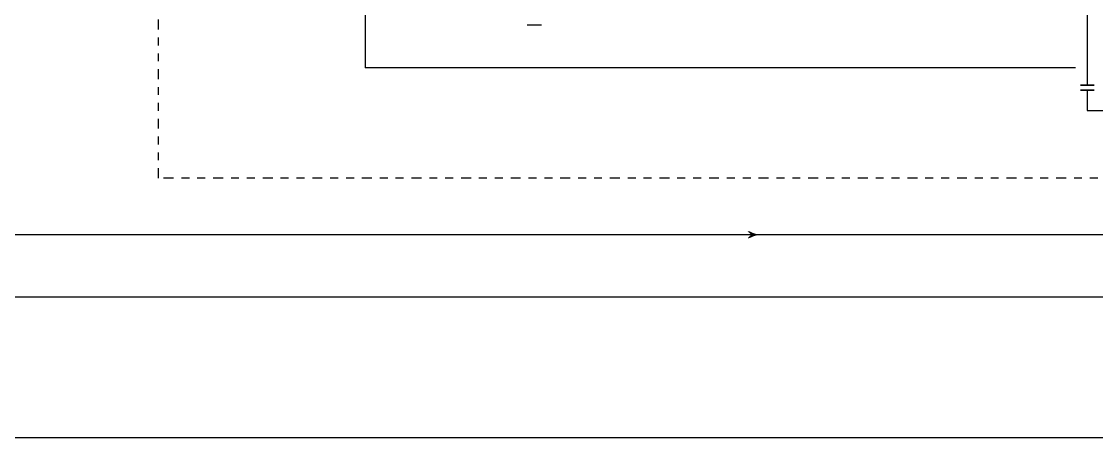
# Model space of a CAD drawing. Extents: x 270 to 589, y 86 to 206.
# Drawn here: x 481.67 to 495.21, y 90.26 to 95.51 of the extents above; entities that cross this region are included whole.
import ezdxf

# ---------------------------------------------------------------- set-up
doc = ezdxf.new("R2010")
doc.units = 0
doc.header["$MEASUREMENT"] = 0
doc.linetypes.add('DASHDOTDOT', pattern=[0.3125, 0.125, -0.0625, 0, -0.0625, 0, -0.0625])
doc.layers.get('0').update_dxf_attribs({"linetype": 'CONTINUOUS'})
doc.layers.add('IN-EQUIPMENT', color=7, linetype='CONTINUOUS')
doc.layers.add('IN-MAJ-PROC', color=3, linetype='CONTINUOUS')

msp = doc.modelspace()

# ---------------------------------------------------------------- linework, layer by layer
at = {"linetype": 'DASHDOTDOT'}
for p, q in [((483.391, 93.531), (483.391, 113.045)), ((516.706, 93.531), (483.391, 93.531))]:
    msp.add_line(p, q, dxfattribs=at)
at = {"color": 5, "linetype": 'CONTINUOUS'}
for p, q in [((495.095, 97.261), (495.095, 94.706)), ((485.997, 96.13), (485.997, 94.924)), ((494.95, 94.924), (485.997, 94.924)), ((495.095, 94.643), (495.095, 94.384)), ((495.095, 94.384), (515.813, 94.384)), ((446.923, 92.032), (516.979, 92.032))]:
    msp.add_line(p, q, dxfattribs=at)
at = {"color": 2}
msp.add_line((488.04, 95.466), (488.219, 95.466), dxfattribs=at)
at = {"color": 6, "linetype": 'CONTINUOUS'}
msp.add_line((271.084, 90.258), (567.702, 90.258, 0.558), dxfattribs=at)
at = {"color": 5, "const_width": 0.0213}
msp.add_lwpolyline([(495.187, 94.706), (495.01, 94.706)], dxfattribs=at)
at = {"color": 3, "linetype": 'CONTINUOUS'}
for points in [[(490.881, 92.841), (490.829, 92.848), (490.845, 92.858), (490.819, 92.863)], [(490.919, 92.828), (490.842, 92.836), (490.881, 92.841), (490.829, 92.848)], [(490.958, 92.82), (490.857, 92.825), (490.919, 92.828), (490.842, 92.836)], [(490.958, 92.814), (490.857, 92.809), (490.919, 92.806), (490.842, 92.798)], [(490.998, 92.817), (490.873, 92.817), (490.958, 92.82), (490.857, 92.825)], [(490.998, 92.817), (490.873, 92.817), (490.958, 92.814), (490.857, 92.809)], [(490.881, 92.793), (490.829, 92.786), (490.845, 92.776), (490.819, 92.771)], [(490.919, 92.806), (490.842, 92.798), (490.881, 92.793), (490.829, 92.786)]]:
    msp.add_solid(points, dxfattribs=at)
at = {"layer": 'IN-EQUIPMENT', "color": 5, "const_width": 0.0213}
msp.add_lwpolyline([(495.187, 94.643), (495.01, 94.643)], dxfattribs=at)
at = {"layer": 'IN-MAJ-PROC', "color": 3}
msp.add_line((533.443, 92.817), (480.535, 92.817), dxfattribs=at)

doc.saveas('drawing.dxf')
